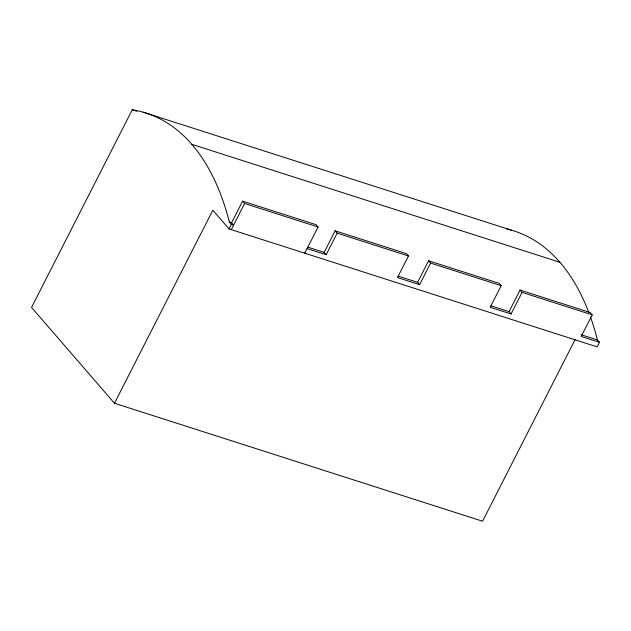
<?xml version="1.0" encoding="UTF-8"?>
<svg xmlns="http://www.w3.org/2000/svg" width="631" height="631" viewBox="0 0 631 631"><rect width="100%" height="100%" fill="white"/><g stroke="black" fill="none" stroke-linecap="round" stroke-linejoin="round"><path stroke-width="0.95" d="M136.935 111.293L132.25 109.786L31.55 307.423L114.471 403.264L482.565 521.214L575.117 339.565M114.471 403.264L212.836 210.21L229.021 228.919L597.115 346.869L599.45 342.286L597.439 339.967A342.57 176.901 -72.2 0 0 590.482 317.022M132.25 109.786A342.57 176.901 -72.2 0 1 229.345 222.017L231.356 224.336L233.612 225.062L231.601 222.735L242.596 201.155L316.06 224.691L318.071 227.018L304.741 253.181M229.021 228.919L231.356 224.336M231.277 229.645L244.607 203.482L242.596 201.155M335.148 230.812L337.159 233.139L326.164 254.719L324.153 252.392L335.148 230.812L406.459 253.662L408.47 255.989L397.475 277.569L419.623 284.668L430.618 263.08L428.607 260.761L417.612 282.341L419.623 284.668M428.607 260.761L499.176 283.374L501.188 285.693L490.184 307.273L511.071 313.97L522.074 292.39L520.062 290.063L509.067 311.643L511.071 313.97M520.062 290.063L590.198 312.534L592.209 314.861L581.206 336.441L599.45 342.286M143.363 112.247L511.457 230.197M191.792 144.318L559.886 262.267M244.607 203.482L318.071 227.018M337.159 233.139L408.47 255.989M430.618 263.08L501.188 285.693M522.074 292.39L592.209 314.861M229.345 222.017L231.601 222.735M307.794 247.147L324.153 252.392M398.232 276.133L417.612 282.341M490.902 305.822L509.067 311.643M581.025 334.706L597.439 339.967M307.076 248.598L326.164 254.719M506.874 229.006A342.57 176.901 -72.2 0 1 588.818 312.511"/></g></svg>
